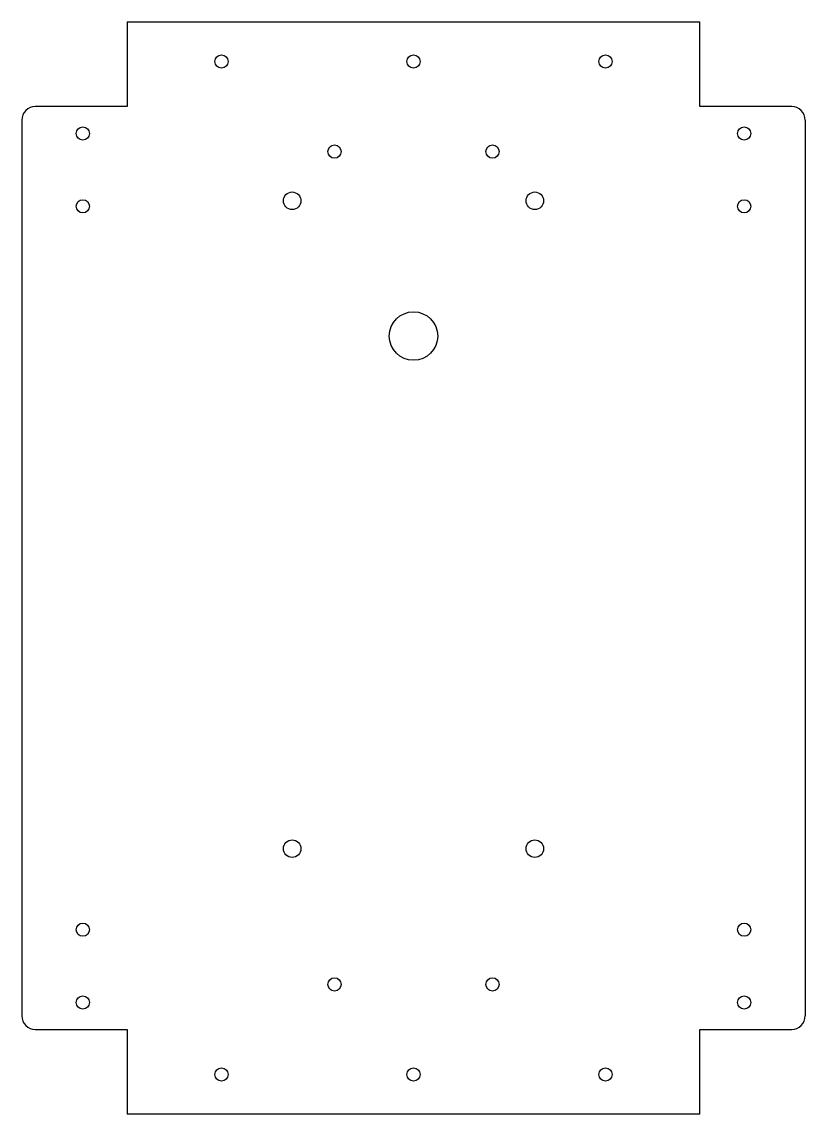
# Model space of a CAD drawing. Header units: millimetres. Extents: x -145 to 145, y -203 to 203.
import ezdxf

# ---------------------------------------------------------------- set-up
doc = ezdxf.new("R2010")
doc.units = ezdxf.units.MM

msp = doc.modelspace()

# ---------------------------------------------------------------- linework, layer by layer
at = {"color": 7, "linetype": 'Continuous', "lineweight": 25}
for p, q in [((-106.2, 202.64), (-106.2, 171.2)), ((-106.2, 202.64), (106.2, 202.64)), ((106.2, 171.2), (106.2, 202.64)), ((-106.2, 171.2), (-140.28, 171.2)), ((140.28, 171.2), (106.2, 171.2)), ((-145.28, 166.2), (-145.28, -166.2)), ((145.28, 166.2), (145.28, -166.2)), ((-140.28, -171.2), (-106.2, -171.2)), ((-106.2, -171.2), (-106.2, -202.64)), ((106.2, -171.2), (140.28, -171.2)), ((106.2, -202.64), (106.2, -171.2)), ((106.2, -202.64), (-106.2, -202.64))]:
    msp.add_line(p, q, dxfattribs=at)
for centre, radius in [((-71.2, 187.94), 2.45), ((0, 187.94), 2.45), ((71.2, 187.94), 2.45), ((-122.64, 161.2), 2.45), ((122.64, 161.2), 2.45), ((-29.3, 154.5), 2.45), ((29.3, 154.5), 2.45), ((-45, 136.26), 3.25), ((45, 136.26), 3.25), ((-122.64, 134.2), 2.45), ((122.64, 134.2), 2.45), ((0, 86.06), 9), ((-45, -104.14), 3.25), ((45, -104.14), 3.25), ((-122.64, -134.2), 2.45), ((122.64, -134.2), 2.45), ((-29.3, -154.5), 2.45), ((29.3, -154.5), 2.45), ((-122.64, -161.2), 2.45), ((122.64, -161.2), 2.45), ((-71.2, -187.94), 2.45), ((0, -187.94), 2.45), ((71.2, -187.94), 2.45)]:
    msp.add_circle(centre, radius, dxfattribs=at)
for centre, start, end in [((-140.28, 166.2), 90, 180), ((140.28, 166.2), 0, 90), ((-140.28, -166.2), 180, 270), ((140.28, -166.2), 270, 0)]:
    msp.add_arc(centre, 5, start, end, dxfattribs=at)

doc.saveas('drawing.dxf')
